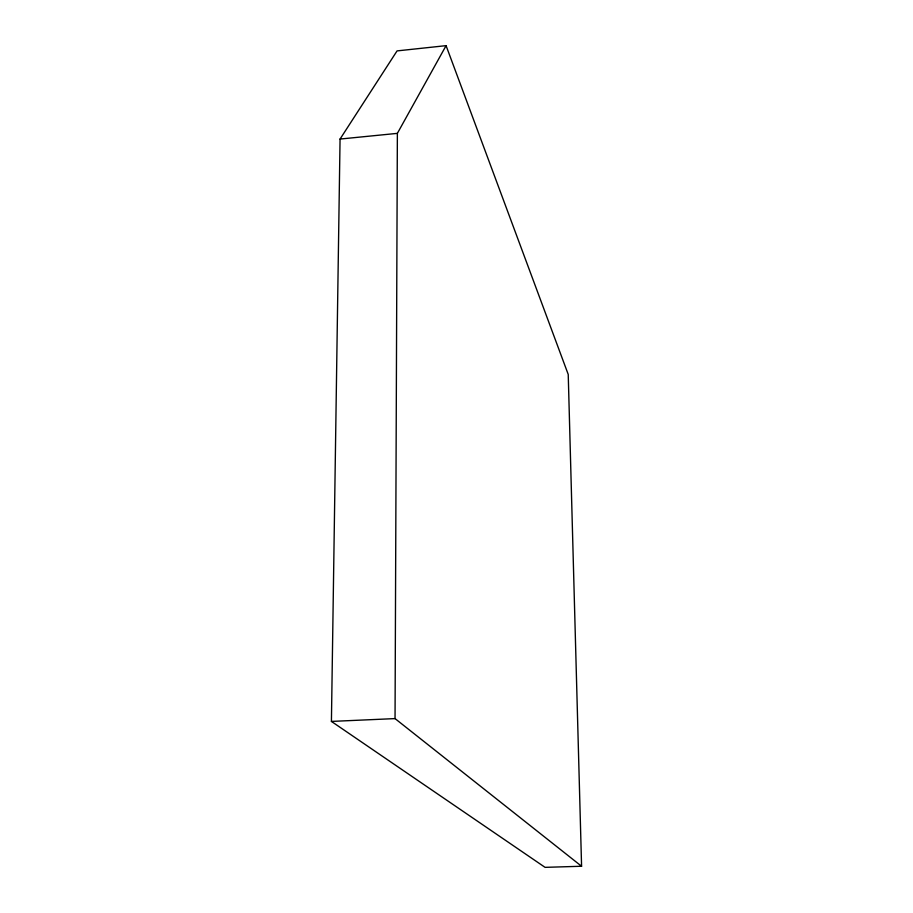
<?xml version="1.0" encoding="UTF-8"?>
<svg xmlns="http://www.w3.org/2000/svg" width="913" height="913" viewBox="0 0 913 913"><rect width="100%" height="100%" fill="white"/><g stroke="black" fill="none" stroke-linecap="round" stroke-linejoin="round"><path stroke-width="1.37" d="M581.581 866.254L395.044 718.599L397.372 133.366L446.08 45.65L397.064 50.9L340.058 139.061L331.419 721.418L545.072 867.35L581.581 866.254L568.228 374.433L446.08 45.65M340.058 139.061L397.372 133.366M331.419 721.418L395.044 718.599"/></g></svg>
